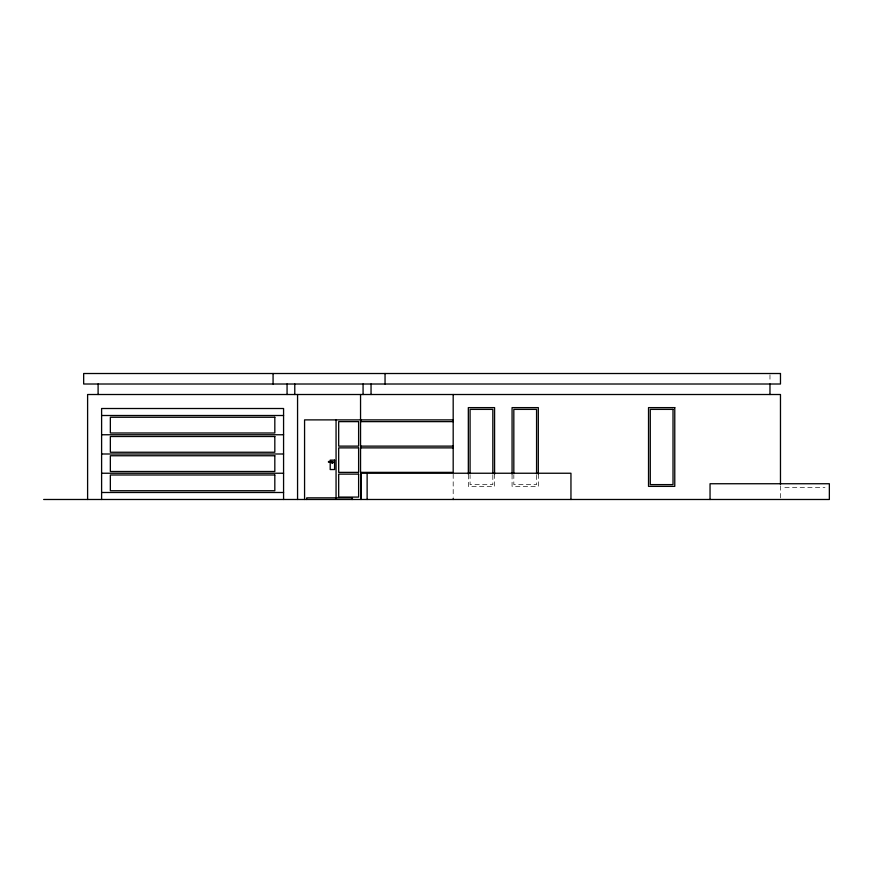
<?xml version="1.0" encoding="UTF-8"?>
<svg xmlns="http://www.w3.org/2000/svg" width="873" height="873" viewBox="0 0 873 873"><rect width="100%" height="100%" fill="white"/><g stroke="black" fill="none" stroke-linecap="round" stroke-linejoin="round"><path stroke-width="0.65" stroke-dasharray="4.37 3.27" d="M784.838 487.352L824.974 487.352M780.473 485.857L780.473 498.123M769.975 374.823L769.975 381.381M538.314 474.148L538.314 486.37L512.069 486.37L512.069 474.148M536.568 475.207L536.568 484.613L513.826 484.613L513.826 475.207M494.576 474.148L494.576 486.37L468.332 486.37L468.332 474.148M492.83 475.207L492.83 484.613L470.078 484.613L470.078 475.207M453.185 474.115L453.185 497.25"/><path stroke-width="1.31" d="M331.849 461.501L328.466 461.501L328.466 462.21L332.722 461.599M331.849 462.919L332.722 462.919L332.678 461.501M332.722 462.919L333.104 462.264M101.606 415.504L283.572 415.504M453.185 419.88L304.568 419.88L304.568 499.487M453.185 421.626L360.549 421.626L360.549 446.125L453.185 446.125M101.606 434.754L283.572 434.754M453.185 447.871L360.549 447.871L360.549 472.369L453.185 472.369L453.185 394.509M101.606 453.993L283.572 453.993M101.606 473.242L283.572 473.242M360.986 473.242L570.953 473.242L570.953 499.487M360.986 474.115L360.986 498.614M101.606 492.492L283.572 492.492M43.65 499.487L829.35 499.487L829.35 483.74L710.044 483.74L710.044 499.487M331.445 462.21L331.958 462.919M780.473 484.493L780.473 394.509L87.606 394.509L87.606 499.487M769.975 384.011L769.975 394.509M538.314 474.148L538.314 407.626L512.069 407.626L512.069 474.148M536.568 473.864L536.568 409.382L513.826 409.382L513.826 473.864M494.576 474.148L494.576 407.626L468.332 407.626L468.332 474.148M492.83 473.864L492.83 409.382L470.078 409.382L470.078 473.864M453.185 498.614L453.185 499.487M385.048 373.513L385.048 384.011M371.047 384.011L371.047 394.509M367.129 473.242L367.129 499.487M363.07 384.011L363.07 394.509M361.073 419.88L361.073 421.626M361.073 446.125L361.073 447.871M360.986 472.369L360.986 499.487M360.549 394.509L360.549 419.88M352.397 499.487L352.397 497.85L306.729 497.85L306.729 499.487M351.895 497.85L351.895 499.487M336.061 419.88L336.061 498.134M297.562 394.509L297.562 499.487M294.779 384.011L294.779 394.509M287.064 384.011L287.064 394.509M283.572 499.487L283.572 408.509L101.606 408.509L101.606 499.487M273.074 373.513L273.074 384.011M98.103 384.011L98.103 394.509M780.473 373.513L83.666 373.513L83.666 384.011L780.473 384.011L780.473 373.513M674.774 407.626L648.53 407.626L648.53 486.37L674.774 486.37L674.774 407.626M673.018 409.382L650.276 409.382L650.276 484.613L673.018 484.613L673.018 409.382M274.82 417.25L110.347 417.25L110.347 432.997L274.82 432.997L274.82 417.25M358.617 421.626L338.68 421.626L338.68 446.125L358.617 446.125L358.617 421.626M274.82 436.5L110.347 436.5L110.347 452.247L274.82 452.247L274.82 436.5M358.617 447.871L338.68 447.871L338.68 472.369L358.617 472.369L358.617 447.871M274.82 455.75L110.347 455.75L110.347 471.496L274.82 471.496L274.82 455.75M334.577 460.126L330.201 460.126L330.201 469.543L334.577 469.543L334.577 460.126M358.617 474.115L338.68 474.115L338.68 497.086L358.617 497.086L358.617 474.115M274.82 474.988L110.347 474.988L110.347 490.735L274.82 490.735L274.82 474.988"/></g></svg>
